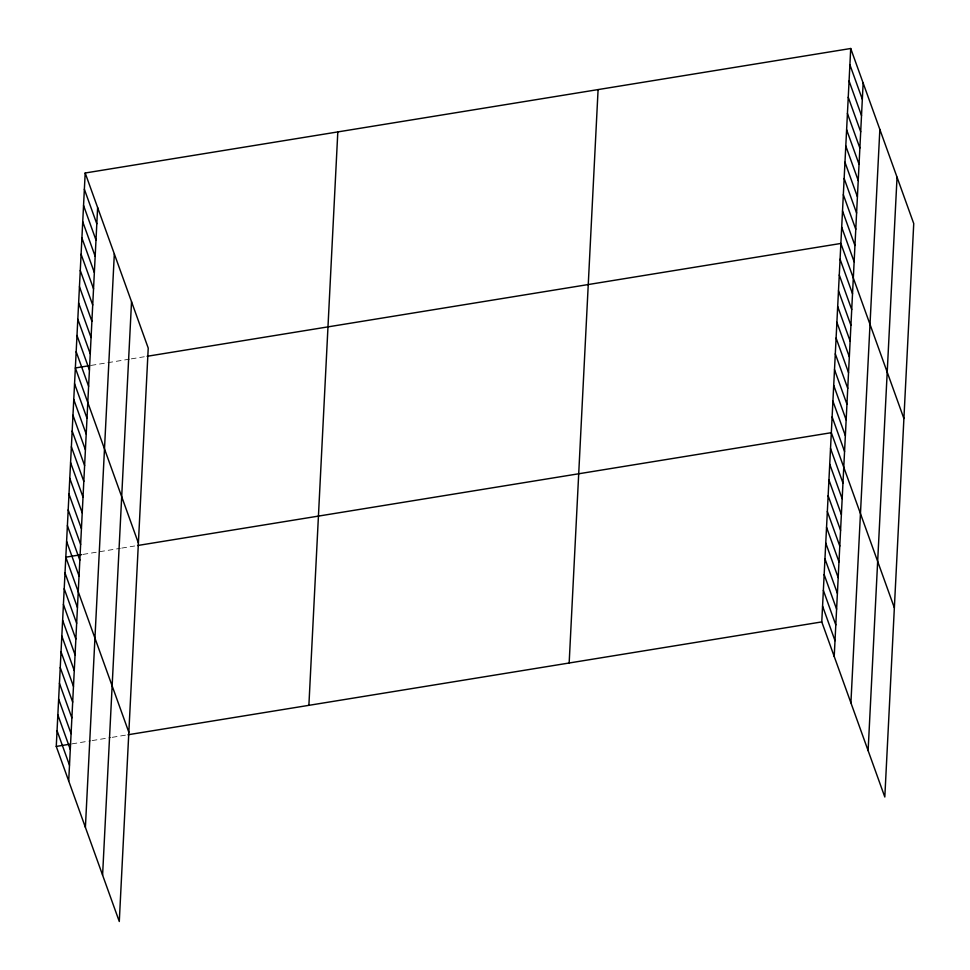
<?xml version="1.0" encoding="UTF-8"?>
<svg xmlns="http://www.w3.org/2000/svg" width="970" height="970" viewBox="0 0 970 970"><rect width="100%" height="100%" fill="white"/><g stroke="black" fill="none" stroke-linecap="round" stroke-linejoin="round"><path stroke-width="0.73" stroke-dasharray="4.85 3.64" d="M91.144 365.399L129.895 359.094M131.326 358.864L144.251 356.766M83.032 554.391L120.353 548.329M121.783 548.086L134.697 545.989M72.047 743.857L90.707 740.813M92.138 740.583L110.798 737.552M112.241 737.321L128.028 734.751"/><path stroke-width="1.45" d="M85.19 172.999L148.228 348.084L119.286 921.5L56.26 746.427L85.19 172.999L850.714 48.5L913.74 223.573L884.81 797L821.772 621.915L850.714 48.5M68.7 780.971L97.63 207.556M85.396 827.349L114.327 253.934M102.59 875.122L131.532 301.706M308.884 705.336L337.815 131.92M569.16 663.007L598.09 89.592M834.212 656.46L863.154 83.044M850.908 702.838L879.851 129.422M868.114 750.622L897.044 177.207M89.701 365.629L75.357 367.969L138.383 543.042M147.125 356.293L840.869 243.458L903.907 418.543M81.589 554.622L65.802 557.192L128.84 732.277M137.57 545.516L831.326 432.693L894.352 607.766M56.26 746.427L70.616 744.087M128.028 734.751L821.772 621.915M849.89 64.747L862.33 99.292M849.077 80.995L861.505 115.539M848.253 97.242L860.693 131.787M847.428 113.49L859.869 148.034M846.616 129.737L859.056 164.282M845.791 145.985L858.232 180.529M844.967 162.233L857.407 196.777M844.155 178.48L856.595 213.024M843.33 194.715L855.77 229.272M842.518 210.963L854.946 245.519M841.693 227.21L854.134 261.767M840.081 259.233L852.521 293.777M839.28 274.995L851.721 309.551M838.492 290.77L850.92 325.314M837.692 306.532L850.132 341.088M836.892 322.307L849.332 356.851M836.104 338.069L848.532 372.625M835.303 353.844L847.744 388.388M834.503 369.618L846.943 404.163M833.715 385.381L846.155 419.925M832.915 401.156L845.355 435.7M832.127 416.918L844.555 451.462M830.526 448.455L842.966 483.011M829.738 464.23L842.166 498.774M828.938 479.992L841.378 514.549M828.137 495.767L840.578 530.311M827.349 511.529L839.79 546.086M826.549 527.304L838.989 561.848M825.761 543.067L838.189 577.623M824.961 558.841L837.401 593.385M824.16 574.604L836.601 609.16M823.372 590.378L835.8 624.922M822.572 606.141L835.012 640.697M84.366 189.247L96.806 223.803M83.553 205.494L95.994 240.051M82.729 221.742L95.169 256.298M81.916 237.989L94.345 272.546M81.092 254.237L93.532 288.793M80.267 270.484L92.708 305.029M79.455 286.732L91.895 321.276M78.631 302.979L91.071 337.524M77.818 319.227L90.246 353.771M76.994 335.474L89.434 370.019M76.169 351.722L88.609 386.266M74.557 383.732L86.997 418.288M73.756 399.507L86.197 434.051M72.968 415.269L85.408 449.825M72.168 431.044L84.608 465.588M71.38 446.806L83.808 481.362M70.58 462.581L83.02 497.125M69.779 478.343L82.22 512.9M68.991 494.118L81.431 528.662M68.191 509.893L80.631 544.437M67.391 525.655L79.831 560.199M66.603 541.43L79.043 575.974M65.014 572.967L77.442 607.511M64.214 588.729L76.654 623.286M63.414 604.504L75.854 639.048M62.626 620.266L75.066 654.823M61.825 636.041L74.266 670.585M61.025 651.804L73.465 686.36M60.237 667.578L72.677 702.122M59.437 683.341L71.877 717.897M58.649 699.115L71.077 733.659M57.848 714.878L70.289 749.434M57.048 730.652L69.488 765.197"/></g></svg>
